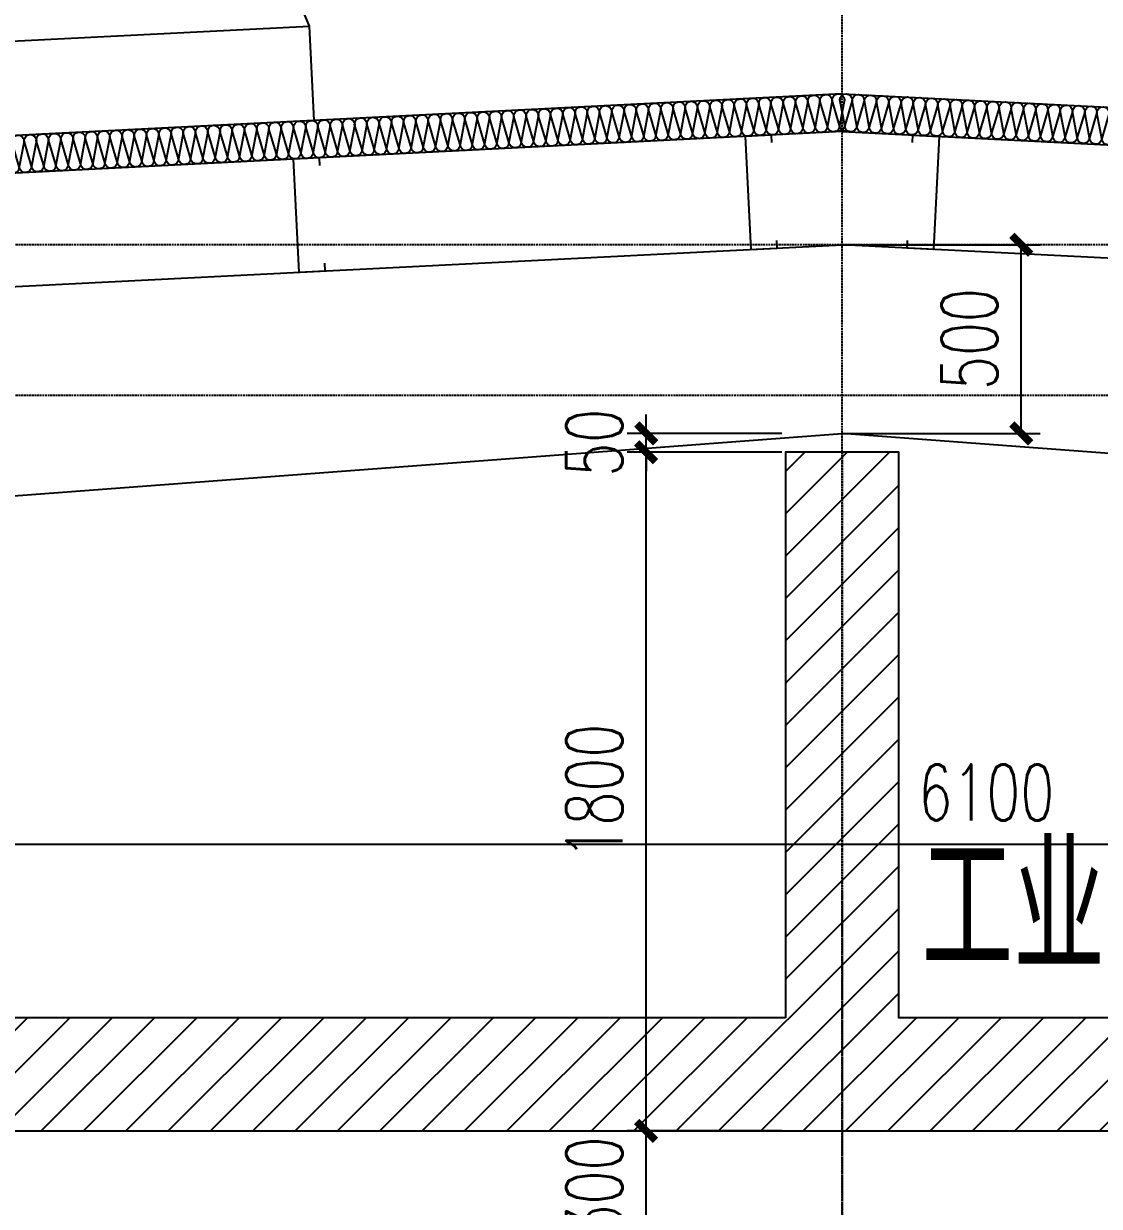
# Model space of a CAD drawing. Extents: x -1899985 to 1774885, y 556286 to 2175695.
# Drawn here: x -1763031 to -1760178, y 577807 to 580944 of the extents above; entities that cross this region are included whole.
import ezdxf

# ---------------------------------------------------------------- set-up
doc = ezdxf.new("R2010")
doc.units = 0
doc.header["$LTSCALE"] = 10
doc.header["$MEASUREMENT"] = 0
for name, pattern in [('20剖面图$0$__DASH', [0.35, 0.25, -0.1]), ('20剖面图$0$DASH', [0.35, 0.25, -0.1]), ('20剖面图$0$DOTE', [2.42, 2, -0.2, 0.02, -0.2])]:
    doc.linetypes.add(name, pattern=pattern)
doc.layers.get('Defpoints').update_dxf_attribs({"color": 210})
for name, color, linetype in [('20剖面图$0$A-AXIS-DOTE', 14, '20剖面图$0$DOTE'), ('20剖面图$0$A-HATCH-2', 251, 'Continuous'), ('20剖面图$0$A-LIN-V', 9, 'Continuous'), ('20剖面图$0$AS-COLN', 6, 'Continuous'), ('20剖面图$0$建-尺寸', 3, 'Continuous'), ('20剖面图$0$建-文字', 7, 'Continuous'), ('A-LIN-V', 9, 'Continuous')]:
    doc.layers.add(name, color=color, linetype=linetype)
doc.styles.add('20剖面图$0$A-DIM_T3', font='SIMPLEX', dxfattribs={"width": 0.705882, "bigfont": 'GBCBIG'})
doc.styles.add('20剖面图$0$A-STANDARD', font='SIMPLEX', dxfattribs={"bigfont": 'GBCBIG'})
doc.dimstyles.new('20剖面图$0$A-DIM&&50', dxfattribs={"dimtxt": 148.75, "dimasz": 50, "dimexe": 50, "dimexo": 50, "dimgap": 63.125, "dimtad": 1, "dimdec": 0, "dimzin": 0, "dimdsep": 46, "dimtxsty": '20剖面图$0$A-DIM_T3', "dimblk": '20剖面图$0$_ArchTick', "dimcen": 0.09, "dimclrt": 7, "dimazin": 2, "dimtfac": 1, "dimtdec": 0, "dimtix": 1, "dimtmove": 2, "dimatfit": 3, "dimfxl": 1, "dimtolj": 1, "dimtzin": 0, "dimarcsym": 0})

# ---------------------------------------------------------------- blocks, each defined once
blk = doc.blocks.new('20剖面图$0$_ArchTick')
at = {"color": 0, "linetype": 'ByBlock', "const_width": 0.4}
blk.add_lwpolyline([(-0.5, -0.5), (0.5, 0.5)], dxfattribs=at)
blk = doc.blocks.new('*D548')
at = {"layer": '20剖面图$0$建-尺寸', "color": 0, "lineweight": -2, "transparency": 16777216}
for p, q in [((-519.6, 2150), (-519.6, 2200)), ((-160, 2150), (-569.6, 2150)), ((-519.6, 2100), (-519.6, 2150)), ((-160, 2100), (-569.6, 2100)), ((-519.6, 2100), (-519.6, 2050))]:
    blk.add_line(p, q, dxfattribs=at)
at = {"layer": 'Defpoints', "color": 0, "transparency": 16777216}
for p in [(-519.6, 2150), (-110, 2150), (-110, 2100)]:
    blk.add_point(p, dxfattribs=at)
at = {"layer": '20剖面图$0$建-尺寸', "color": 0, "lineweight": -2, "transparency": 16777216, "xscale": 50, "yscale": 50, "zscale": 50}
for p, rotation in [((-519.6, 2150), 270), ((-519.6, 2100), 90)]:
    blk.add_blockref('20剖面图$0$_ArchTick', p, dxfattribs=dict(at, rotation=rotation))
at = {"layer": '20剖面图$0$建-尺寸', "color": 7, "transparency": 16777216, "insert": (-657.1, 2125), "char_height": 148.75, "attachment_point": 5, "rotation": 90, "style": '20剖面图$0$A-DIM_T3'}
blk.add_mtext('\\A1;50', dxfattribs=at)
blk = doc.blocks.new('*D549')
at = {"layer": '20剖面图$0$建-尺寸', "color": 0, "lineweight": -2, "transparency": 16777216}
for p, q in [((-160, 2100), (-569.6, 2100)), ((-519.6, 300), (-519.6, 2100)), ((-160, 300), (-569.6, 300))]:
    blk.add_line(p, q, dxfattribs=at)
at = {"layer": 'Defpoints', "color": 0, "transparency": 16777216}
for p in [(-519.6, 2100), (-110, 2100), (-110, 300)]:
    blk.add_point(p, dxfattribs=at)
at = {"layer": '20剖面图$0$建-尺寸', "color": 0, "lineweight": -2, "transparency": 16777216, "xscale": 50, "yscale": 50, "zscale": 50}
for p, rotation in [((-519.6, 2100), 90), ((-519.6, 300), 270)]:
    blk.add_blockref('20剖面图$0$_ArchTick', p, dxfattribs=dict(at, rotation=rotation))
at = {"layer": '20剖面图$0$建-尺寸', "color": 7, "transparency": 16777216, "insert": (-657.1, 1200), "char_height": 148.75, "attachment_point": 5, "rotation": 90, "style": '20剖面图$0$A-DIM_T3'}
blk.add_mtext('\\A1;1800', dxfattribs=at)
blk = doc.blocks.new('*D550')
at = {"layer": '20剖面图$0$建-尺寸', "color": 0, "lineweight": -2, "transparency": 16777216}
for p, q in [((-519.6, 300), (-519.6, 350)), ((-160, 300), (-569.6, 300)), ((-519.6, 0), (-519.6, 300)), ((-160, 0), (-569.6, 0)), ((-519.6, 0), (-519.6, -50))]:
    blk.add_line(p, q, dxfattribs=at)
at = {"layer": 'Defpoints', "color": 0, "transparency": 16777216}
for p in [(-519.6, 300), (-110, 300), (-110, 0)]:
    blk.add_point(p, dxfattribs=at)
at = {"layer": '20剖面图$0$建-尺寸', "color": 0, "lineweight": -2, "transparency": 16777216, "xscale": 50, "yscale": 50, "zscale": 50}
for p, rotation in [((-519.6, 300), 270), ((-519.6, 0), 90)]:
    blk.add_blockref('20剖面图$0$_ArchTick', p, dxfattribs=dict(at, rotation=rotation))
at = {"layer": '20剖面图$0$建-尺寸', "color": 7, "transparency": 16777216, "insert": (-657.1, 150), "char_height": 148.75, "attachment_point": 5, "rotation": 90, "style": '20剖面图$0$A-DIM_T3'}
blk.add_mtext('\\A1;300', dxfattribs=at)
blk = doc.blocks.new('*D551')
at = {"layer": '20剖面图$0$建-尺寸', "color": 0, "lineweight": -2, "transparency": 16777216}
for p, q in [((-3050, 650), (-3050, 1110.2)), ((3050, 650), (3050, 1110.2)), ((-3050, 1060.2), (3050, 1060.2))]:
    blk.add_line(p, q, dxfattribs=at)
at = {"layer": 'Defpoints', "color": 0, "transparency": 16777216}
for p in [(3050, 1060.2), (-3050, 600), (3050, 600)]:
    blk.add_point(p, dxfattribs=at)
at = {"layer": '20剖面图$0$建-尺寸', "color": 0, "lineweight": -2, "transparency": 16777216, "xscale": 50, "yscale": 50, "zscale": 50, "rotation": 180}
blk.add_blockref('20剖面图$0$_ArchTick', (-3050, 1060.2), dxfattribs=at)
at = {"layer": '20剖面图$0$建-尺寸', "color": 0, "lineweight": -2, "transparency": 16777216, "xscale": 50, "yscale": 50, "zscale": 50}
blk.add_blockref('20剖面图$0$_ArchTick', (3050, 1060.2), dxfattribs=at)
at = {"layer": '20剖面图$0$建-尺寸', "color": 7, "transparency": 16777216, "insert": (382.4, 1197.7), "char_height": 148.75, "attachment_point": 5, "style": '20剖面图$0$A-DIM_T3'}
blk.add_mtext('\\A1;6100', dxfattribs=at)
blk = doc.blocks.new('*D552')
at = {"layer": '20剖面图$0$建-尺寸', "color": 0, "lineweight": -2, "transparency": 16777216}
for p, q in [((8250, 1100), (8775, 1100)), ((8725, 600), (8725, 1100)), ((8250, 600), (8775, 600))]:
    blk.add_line(p, q, dxfattribs=at)
at = {"layer": 'Defpoints', "color": 0, "transparency": 16777216}
for p in [(8200, 1100), (8725, 1100), (8200, 600)]:
    blk.add_point(p, dxfattribs=at)
at = {"layer": '20剖面图$0$建-尺寸', "color": 0, "lineweight": -2, "transparency": 16777216, "xscale": 50, "yscale": 50, "zscale": 50}
for p, rotation in [((8725, 1100), 90), ((8725, 600), 270)]:
    blk.add_blockref('20剖面图$0$_ArchTick', p, dxfattribs=dict(at, rotation=rotation))
at = {"layer": '20剖面图$0$建-尺寸', "color": 7, "transparency": 16777216, "insert": (8587.5, 850), "char_height": 148.75, "attachment_point": 5, "rotation": 90, "style": '20剖面图$0$A-DIM_T3'}
blk.add_mtext('\\A1;500', dxfattribs=at)
blk = doc.blocks.new('20剖面图$0$CURVEPATTERNLIB$SYSLIB$岩棉板')
at = {"color": 0}
for p, q in [((0, -17), (12, -67)), ((12, -67), (24, -17))]:
    blk.add_line(p, q, dxfattribs=at)
for centre, start, end in [((12, -17), 0, 180), ((0, -67), 270, 0), ((24, -67), 180, 270)]:
    blk.add_arc(centre, 12, start, end, dxfattribs=at)
blk = doc.blocks.new('20剖面图$0$b234swerwr')
at = {"layer": '20剖面图$0$A-AXIS-DOTE', "color": 4}
blk.add_line((-1570355.4, 578015), (-1570355.4, 564377.5), dxfattribs=at)
blk = doc.blocks.new('*D594')
at = {"layer": '20剖面图$0$建-尺寸', "color": 0, "lineweight": -2, "transparency": 16777216}
for p, q in [((-1777489.3, 580880.8), (-1777473.7, 581190.4)), ((-1777476.2, 581140.5), (-1772682.3, 580899.3)), ((-1772695.3, 580639.6), (-1772679.7, 580949.2))]:
    blk.add_line(p, q, dxfattribs=at)
at = {"layer": 'Defpoints', "color": 0, "transparency": 16777216}
for p in [(-1772682.3, 580899.3), (-1777491.8, 580830.9), (-1772697.8, 580589.7)]:
    blk.add_point(p, dxfattribs=at)
at = {"layer": '20剖面图$0$建-尺寸', "color": 0, "lineweight": -2, "transparency": 16777216, "xscale": 50, "yscale": 50, "zscale": 50}
for p, rotation in [((-1777476.2, 581140.5), 177.1195904165195), ((-1772682.3, 580899.3), 357.1195904165195)]:
    blk.add_blockref('20剖面图$0$_ArchTick', p, dxfattribs=dict(at, rotation=rotation))
at = {"layer": '20剖面图$0$建-尺寸', "color": 7, "transparency": 16777216, "insert": (-1775072.3, 581157.2), "char_height": 148.75, "attachment_point": 5, "rotation": 357.1196, "style": '20剖面图$0$A-DIM_T3'}
blk.add_mtext('\\A1;4800', dxfattribs=at)
blk = doc.blocks.new('20剖面图$0$G$C2C10B007')
at = {"layer": '20剖面图$0$A-LIN-V'}
h = blk.add_hatch(dxfattribs=at)
h.set_pattern_fill('ANSI31', color=252, scale=50)
h.set_pattern_definition([(45, (0, 400), (-56.1266, 56.1266), [])])
h.paths.add_polyline_path([(-150, 600), (-3050, 600), (-3050, 300), (3050, 300), (3050, 600), (150, 600), (150, 2100), (-150, 2100)])
at = {"layer": '20剖面图$0$A-AXIS-DOTE', "linetype": '20剖面图$0$__DASH', "ltscale": 2}
blk.add_lwpolyline([(0, 2100), (0, 100)], dxfattribs=at)
at = {"layer": '20剖面图$0$A-LIN-V'}
blk.add_lwpolyline([(-150, 600), (-3050, 600), (-3050, 300), (3050, 300), (3050, 600), (150, 600), (150, 2100), (-150, 2100), (-150, 600)], dxfattribs=at)
at = {"layer": '20剖面图$0$建-文字', "style": '20剖面图$0$A-STANDARD'}
blk.add_text('工业风扇', height=337.59, dxfattribs=at).set_placement((210.4, 722.5))
at = {"layer": '20剖面图$0$建-尺寸'}
for p1, p2, picture, middle in [((-110, 2100), (-110, 2150), '*D548', (-657.1, 2125)), ((-110, 300), (-110, 2100), '*D549', (-657.1, 1200)), ((-110, 0), (-110, 300), '*D550', (-657.1, 150))]:
    dim = blk.add_aligned_dim(p1=p1, p2=p2, distance=409.6, dimstyle='20剖面图$0$A-DIM&&50', dxfattribs=at)
    dim.commit()
    dim.dimension.update_dxf_attribs({"geometry": picture, "text_midpoint": middle})
dim = blk.add_linear_dim(base=(3050, 1060.2), p1=(-3050, 600), p2=(3050, 600), angle=0, dimstyle='20剖面图$0$A-DIM&&50', dxfattribs=at)
dim.commit()
dim.dimension.update_dxf_attribs({"geometry": '*D551', "text_midpoint": (382.4, 1197.7), "dimtype": 161})
blk = doc.blocks.new('20剖面图$0$G$C845E5159')
at = {"layer": '20剖面图$0$A-AXIS-DOTE', "linetype": '20剖面图$0$__DASH', "ltscale": 2}
blk.add_line((8250, -3360.7), (8250, 6078.5), dxfattribs=at)
at = {"layer": '20剖面图$0$A-LIN-V', "color": 2}
for p, q in [((300, 700), (8250, 1100)), ((16200, 700), (8250, 1100)), ((300, 0), (8250, 600)), ((16200, 0), (8250, 600))]:
    blk.add_line(p, q, dxfattribs=at)
at = {"layer": '20剖面图$0$A-LIN-V'}
for points in [[(8063.6, 1371), (8062.6, 1390.9), (7992.7, 1387.4), (8007.7, 1087.8), (8077.7, 1091.3), (8076.7, 1111.3)], [(8436.4, 1371), (8437.4, 1390.9), (8507.3, 1387.4), (8492.3, 1087.8), (8422.3, 1091.3), (8423.3, 1111.3)], [(6865.1, 1310.7), (6864.1, 1330.6), (6794.2, 1327.1), (6809.3, 1027.5), (6879.2, 1031), (6878.2, 1051)]]:
    blk.add_lwpolyline(points, dxfattribs=at)
at = {"layer": '20剖面图$0$AS-COLN'}
for p, q in [((8250, 1500.5), (401.1, 1105.6)), ((8250, 1500.5), (16098.9, 1105.6)), ((8250, 1400.4), (400.1, 1005.4)), ((8250, 1400.4), (16099.9, 1005.4))]:
    blk.add_line(p, q, dxfattribs=at)
at = {"layer": '20剖面图$0$A-HATCH-2', "xscale": -1.354458951392196, "yscale": 1.351351351351351, "zscale": 1.351351351351351}
for p, rotation in [((7735.5, 1481.6), 2.88037755284905), ((7767.9, 1483.3), 2.88037755284905), ((7800.4, 1484.9), 2.88037755284905), ((7832.9, 1486.5), 2.88037755284905), ((7865.3, 1488.2), 2.88037755284905), ((7897.8, 1489.8), 2.88037755284905), ((7930.3, 1491.4), 2.88037755284905), ((7962.7, 1493.1), 2.88037755284905), ((7995.2, 1494.7), 2.88037755284905), ((8027.7, 1496.3), 2.88037755284905), ((8060.1, 1498), 2.88037755284905), ((8092.6, 1499.6), 2.88037755284905), ((8125.1, 1501.2), 2.88037755284905), ((8157.5, 1502.9), 2.88037755284905), ((8190, 1504.5), 2.88037755284905), ((8222.5, 1506.1), 2.88037755284905), ((8254.9, 1507.8), 2.88037755284905), ((8277.5, 1506.1), 357.1196224471509), ((8310, 1504.5), 357.1196224471509), ((8342.5, 1502.9), 357.1196224471509), ((8374.9, 1501.2), 357.1196224471509), ((8407.4, 1499.6), 357.1196224471509), ((8439.9, 1498), 357.1196224471509), ((8472.3, 1496.3), 357.1196224471509), ((8504.8, 1494.7), 357.1196224471509), ((8537.3, 1493.1), 357.1196224471509), ((8569.7, 1491.4), 357.1196224471509), ((8602.2, 1489.8), 357.1196224471509), ((8634.7, 1488.2), 357.1196224471509), ((8667.1, 1486.5), 357.1196224471509), ((8699.6, 1484.9), 357.1196224471509), ((8732.1, 1483.3), 357.1196224471509), ((8764.5, 1481.6), 357.1196224471509), ((8797, 1480), 357.1196224471509), ((7118.6, 1450.6), 2.88037755284905), ((7151.1, 1452.2), 2.88037755284905), ((7183.5, 1453.9), 2.88037755284905), ((7216, 1455.5), 2.88037755284905), ((7248.5, 1457.1), 2.88037755284905), ((7280.9, 1458.8), 2.88037755284905), ((7313.4, 1460.4), 2.88037755284905), ((7345.9, 1462), 2.88037755284905), ((7378.3, 1463.7), 2.88037755284905), ((7410.8, 1465.3), 2.88037755284905), ((7443.3, 1466.9), 2.88037755284905), ((7475.7, 1468.6), 2.88037755284905), ((7508.2, 1470.2), 2.88037755284905), ((7540.7, 1471.8), 2.88037755284905), ((7573.1, 1473.5), 2.88037755284905), ((7605.6, 1475.1), 2.88037755284905), ((7638.1, 1476.7), 2.88037755284905), ((7670.5, 1478.4), 2.88037755284905), ((7703, 1480), 2.88037755284905), ((8829.5, 1478.4), 357.1196224471509), ((8861.9, 1476.7), 357.1196224471509), ((8894.4, 1475.1), 357.1196224471509), ((8926.9, 1473.5), 357.1196224471509), ((8959.3, 1471.8), 357.1196224471509), ((6501.8, 1419.6), 2.88037755284905), ((6534.2, 1421.2), 2.88037755284905), ((6566.7, 1422.8), 2.88037755284905), ((6599.2, 1424.5), 2.88037755284905), ((6631.6, 1426.1), 2.88037755284905), ((6664.1, 1427.7), 2.88037755284905), ((6696.6, 1429.4), 2.88037755284905), ((6729, 1431), 2.88037755284905), ((6761.5, 1432.6), 2.88037755284905), ((6794, 1434.3), 2.88037755284905), ((6826.4, 1435.9), 2.88037755284905), ((6858.9, 1437.5), 2.88037755284905), ((6891.3, 1439.2), 2.88037755284905), ((6923.8, 1440.8), 2.88037755284905), ((6956.3, 1442.4), 2.88037755284905), ((6988.7, 1444.1), 2.88037755284905), ((7021.2, 1445.7), 2.88037755284905), ((7053.7, 1447.3), 2.88037755284905), ((7086.1, 1449), 2.88037755284905), ((6079.7, 1398.3), 2.88037755284905), ((6112.2, 1400), 2.88037755284905), ((6144.6, 1401.6), 2.88037755284905), ((6177.1, 1403.2), 2.88037755284905), ((6209.6, 1404.9), 2.88037755284905), ((6242, 1406.5), 2.88037755284905), ((6274.5, 1408.1), 2.88037755284905), ((6307, 1409.8), 2.88037755284905), ((6339.4, 1411.4), 2.88037755284905), ((6371.9, 1413), 2.88037755284905), ((6404.4, 1414.7), 2.88037755284905), ((6436.8, 1416.3), 2.88037755284905), ((6469.3, 1417.9), 2.88037755284905)]:
    blk.add_blockref('20剖面图$0$CURVEPATTERNLIB$SYSLIB$岩棉板', p, dxfattribs=dict(at, rotation=rotation))
at = {"layer": '20剖面图$0$A-LIN-V'}
blk.add_blockref('20剖面图$0$G$C2C10B007', (8250, -1550), dxfattribs=at)
at = {"layer": '20剖面图$0$建-尺寸'}
dim = blk.add_aligned_dim(p1=(8200, 600), p2=(8200, 1100), distance=-525, dimstyle='20剖面图$0$A-DIM&&50', dxfattribs=at)
dim.commit()
dim.dimension.update_dxf_attribs({"geometry": '*D552', "text_midpoint": (8587.5, 850)})
blk = doc.blocks.new('20剖面图$0$1231534634654')
at = {"layer": '20剖面图$0$A-LIN-V'}
for points in [[(-1772697.8, 580589.7), (-1773051.1, 581736.5)], [(-1777491.8, 580830.9), (-1772697.8, 580589.7)], [(-1772710.4, 580340), (-1772697.8, 580589.7)]]:
    blk.add_lwpolyline(points, dxfattribs=at)
at = {"layer": '20剖面图$0$A-LIN-V', "linetype": '20剖面图$0$DASH'}
blk.add_arc((-1772697.8, 580589.7), 1200, 107.1196, 177.1196, dxfattribs=at)
at = {"layer": '20剖面图$0$建-尺寸'}
dim = blk.add_aligned_dim(p1=(-1777491.8, 580830.9), p2=(-1772697.8, 580589.7), distance=310, dimstyle='20剖面图$0$A-DIM&&50', dxfattribs=at)
dim.commit()
dim.dimension.update_dxf_attribs({"geometry": '*D594', "text_midpoint": (-1775072.3, 581157.2)})
blk = doc.blocks.new('20剖面图$0$42432')
at = {"layer": '20剖面图$0$A-LIN-V', "rotation": 5.760755105663479}
blk.add_blockref('20剖面图$0$1231534634654', (125748.8, 181213.9), dxfattribs=at)
blk = doc.blocks.new('20剖面图')
at = {"layer": '20剖面图$0$A-AXIS-DOTE', "linetype": '20剖面图$0$__DASH', "ltscale": 2}
for p, q in [((-1669330, 580357.5), (-1785568.2, 580357.5)), ((-1669330, 579957.5), (-1785568.2, 579957.5))]:
    blk.add_line(p, q, dxfattribs=at)
at = {"layer": '20剖面图$0$A-LIN-V'}
for name, p in [('20剖面图$0$G$C845E5159', (-1769110.4, 579257.5)), ('20剖面图$0$42432', (-66000, 0)), ('20剖面图$0$b234swerwr', (-190505, 625))]:
    blk.add_blockref(name, p, dxfattribs=at)

msp = doc.modelspace()

# ---------------------------------------------------------------- block references
at = {"layer": 'A-LIN-V'}
msp.add_blockref('20剖面图', (0, 0), dxfattribs=at)

doc.saveas('drawing.dxf')
